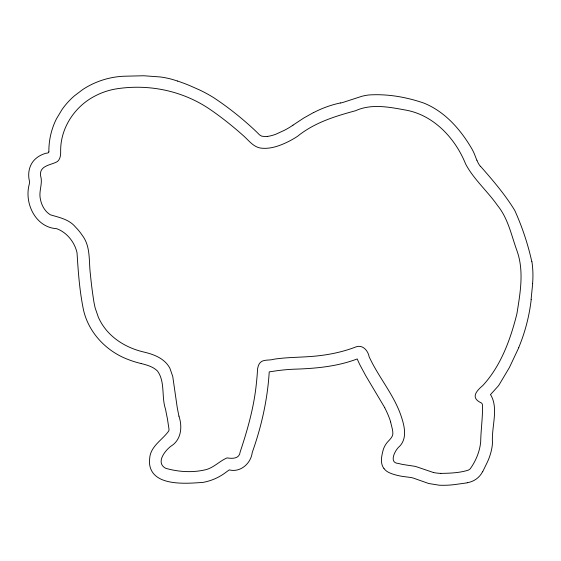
<?xml version="1.0" encoding="UTF-8"?>
<svg xmlns="http://www.w3.org/2000/svg" width="561" height="561" viewBox="0 0 561 561"><rect width="100%" height="100%" fill="white"/><g stroke="black" fill="none" stroke-linecap="round" stroke-linejoin="round"><path stroke-width="0.84" d="M532.691 283.431L531.092 299.413M518.75 347.708L509.402 367.525L499.101 384.825A38.954 38.954 0 0 1 498.084 386.199L490.854 394.222M482.663 471.759L487.558 461.717A58.884 58.884 0 0 0 492.053 447.019A65.721 65.721 0 0 0 492.481 442.755C491.331 427.068 498.981 408.015 490.496 394.579M292.982 125.145L303.739 118.048L313.557 112.53M467.25 482.839L454.662 484.585A94.192 94.192 0 0 1 439.27 485.216L428.695 483.505L413.303 478.077A23.464 23.464 0 0 0 410.673 477.467L404.754 476.71A61.57 61.57 0 0 1 391.76 473.736L389.622 472.853A20.098 20.098 0 0 1 387.96 472.011L386.901 471.352A13.212 13.212 0 0 1 383.997 468.561M267.309 136.393L265.963 136.519A18.078 18.078 0 0 1 265.178 136.554L261.77 136.183L259.54 134.878A201.834 201.834 0 0 0 254.189 129.633C241.63 117.999 228.18 107.263 213.902 97.803A140.257 140.257 0 0 0 199.52 89.935L189.436 85.475A198.131 198.131 0 0 0 177.634 81.057M440.799 473.393C449.992 473.246 459.641 472.923 468.414 470.104A11.22 11.22 0 0 0 470.181 468.849C475.84 461.03 479.823 451.409 480.693 441.696C480.896 429.333 482.916 416.774 482.418 404.523A5.084 5.084 0 0 0 481.534 403.036C470.377 398.051 475.931 391.326 482.776 385.554C500.966 365.863 510.524 339.307 516.919 313.711C520.236 292.954 524.276 270.9 516.87 250.487C511.33 235.164 508.098 218.383 497.509 205.473C487.572 191.217 473.61 179.239 465.588 163.931C455.406 138.455 433.842 115.194 406.003 110.138C389.432 107.123 371.557 103.434 355.527 110.741C334.98 116.281 314.335 122.656 297.477 136.358A96.352 96.352 0 0 1 289.097 141.232C280.823 145.383 271.727 148.953 262.303 148.251C253.698 147.887 248.761 140.236 242.801 135.173C231.945 125.545 220.557 116.471 208.517 108.364C181.953 90.826 149.605 84.101 118.175 88.596A70.013 70.013 0 0 0 94.613 96.219C74.34 106.751 60.111 128.609 60.672 151.708C60.721 155.166 60.279 159.093 57.51 161.505C51.254 165.207 39.256 165.236 40.532 175.621C42.874 182.683 39.284 189.723 40.02 196.834C40.841 203.86 44.165 211.09 50.42 214.828C59.389 217.521 69.213 219.337 75.581 227.156A53.597 53.597 0 0 1 82.201 235.255C90.973 246.651 88.631 261.447 90.454 274.771A415.343 415.343 0 0 0 94.045 302.723L95.118 307.835L98.343 317.203A55.153 55.153 0 0 0 105.608 329.188C115.117 341.095 129.198 348.647 143.889 352.056C151.589 353.865 159.471 356.537 165.285 362.14A25.056 25.056 0 0 1 169.913 368.304L172.746 376.445L177.171 407.118A321.839 321.839 0 0 0 178.952 416.178M433.373 472.495L415.406 466.401L403.675 464.613A38.786 38.786 0 0 1 401.276 464.143A63.084 63.084 0 0 1 398.492 463.442C388.191 463.098 395.274 449.62 399.663 446.247C407.055 438.555 404.691 427.117 401.774 418.043C394.832 395.645 378.773 377.805 369.124 356.698C368.044 350.723 362.778 344.468 356.172 346.824C341.172 352.638 325.226 355.555 309.209 356.607C297.47 357.42 285.647 357.413 273.992 359.208C269.245 360.856 261.861 358.71 259.175 364.061A14.432 14.432 0 0 0 258.298 365.884L257.569 368.829A256.405 256.405 0 0 1 256.321 383.997C253.944 407.223 247.583 429.775 240.192 451.843C239.456 458.996 232.303 458.709 227.044 457.909C218.986 461.317 212.935 468.659 203.902 470.111C191.427 472.769 177.97 471.815 165.79 468.316A15.21 15.21 0 0 1 163.994 467.222C156.547 461.31 165.32 450.441 170.832 446.276C181.364 439.901 182.542 426.886 178.952 416.178M141.218 363.556C146.975 365.022 153.132 366.684 157.459 371.01C165.39 381.824 161.295 397.048 165.558 409.264A333.977 333.977 0 0 0 167.395 418.625L169.001 429.214A9.677 9.677 0 0 1 168.812 430.862C162.431 440.097 149.941 446.332 149.633 459.242A32.727 32.727 0 0 0 149.422 462.054C150.355 487.13 186.61 483.505 203.061 482.383A56.395 56.395 0 0 0 210.466 480.482L211.911 479.978A52.124 52.124 0 0 0 217.731 477.453A54.501 54.501 0 0 0 226.083 472.187L229.26 469.901C240.438 472.734 250.851 463.533 252.205 452.685A16.879 16.879 0 0 1 252.527 451.64C261.636 425.967 267.569 399.088 269.224 371.873L277.113 370.709A186.54 186.54 0 0 1 294.266 369.187C315.548 368.535 337.161 366.571 357.217 358.949A125.433 125.433 0 0 0 359.987 365.022L365.779 375.779L384.769 407.721M177.634 81.064L172.493 79.459A88.245 88.245 0 0 0 160.397 76.969L143.693 75.756L123.946 76.233A81.478 81.478 0 0 0 82.853 89.458L74.248 95.98A76.1 76.1 0 0 0 62.089 109.444L56.465 118.813A71.745 71.745 0 0 0 48.877 151.849M480.475 166.245C492.775 180.214 505.061 194.562 514.774 210.459C522.179 226.84 527.929 244.14 531.821 261.699M383.983 468.575C379.846 463.211 381.634 455.904 383.184 449.908A23.267 23.267 0 0 1 385.568 444.67C387.896 440.567 393.815 437.531 392.791 432.033A31.844 31.844 0 0 0 392.427 429.453L390.596 421.9M476.836 160.271L474.83 155.053A49.915 49.915 0 0 0 471.766 148.665C460.511 129.423 444.838 111.478 423.695 103.028C406.304 97.067 387.539 93.771 369.11 94.949A49.859 49.859 0 0 0 361.614 96.359L342.736 102.509A32.608 32.608 0 0 1 340.632 103M48.863 151.849C48.849 153.7 45.455 152.781 44.263 153.805C40.974 154.906 37.882 156.631 35.343 158.994C29.172 164.569 27.419 173.7 29.551 181.526A8.604 8.604 0 0 1 29.523 182.388L29.488 182.781A23.015 23.015 0 0 1 29.312 184.071C23.934 202.921 35.441 227.471 56.654 228.678C66.808 232.345 74.599 242.121 76.969 252.534A9.74 9.74 0 0 1 77.074 253.502C78.267 272.548 79.648 291.72 83.603 310.429C88.883 332.968 106.548 351.396 128.02 359.447A92.579 92.579 0 0 0 141.218 363.556M482.572 471.71A20.54 20.54 0 0 1 467.236 482.698M531.218 299.434A177.507 177.507 0 0 1 518.673 347.673M531.933 261.685A95.223 95.223 0 0 1 532.606 283.424M480.363 166.337A20.939 20.939 0 0 1 476.962 160.229M313.599 112.607A104.094 104.094 0 0 1 340.611 102.901M292.996 125.166A79.837 79.837 0 0 1 284.259 130.369L276.033 134.142A38.457 38.457 0 0 1 267.317 136.449M384.72 407.749A90.005 90.005 0 0 1 390.666 421.879M440.799 473.372A45.476 45.476 0 0 1 433.365 472.516"/></g></svg>
